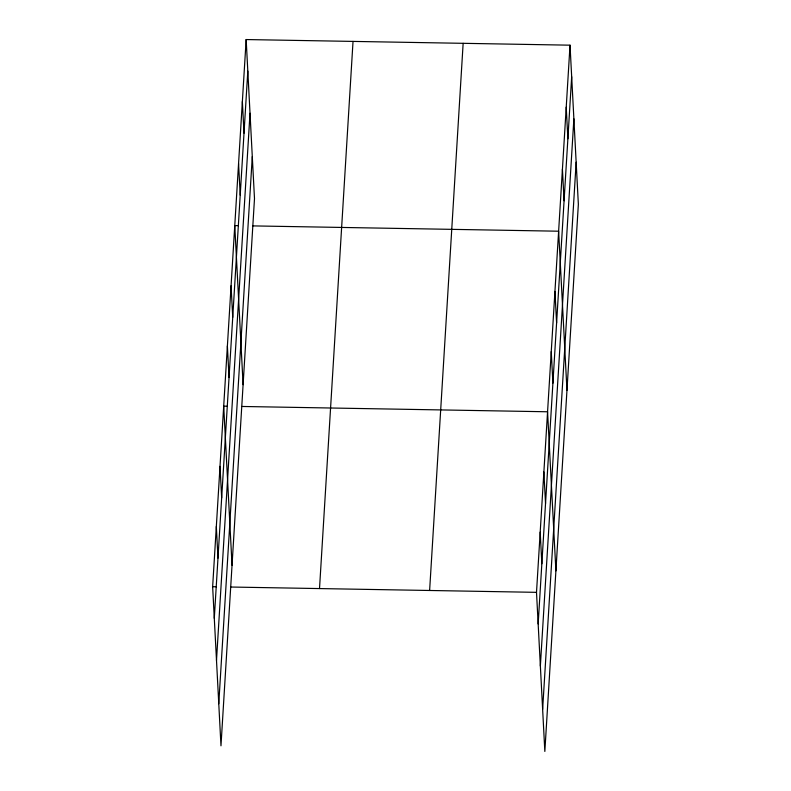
<?xml version="1.0" encoding="UTF-8"?>
<svg xmlns="http://www.w3.org/2000/svg" width="791" height="791" viewBox="0 0 791 791"><rect width="100%" height="100%" fill="white"/><g stroke="black" fill="none" stroke-linecap="round" stroke-linejoin="round"><path stroke-width="1.19" d="M246.159 39.55L254.494 198.66L220.976 745.824L212.641 586.714L246.159 39.55L570.024 45.176L578.359 204.286L544.841 751.45L536.506 592.34L570.024 45.176M214.292 618.295L247.81 71.131M216.497 660.376L250.015 113.222M218.771 703.733L252.289 156.578M319.515 588.563L353.033 41.409M429.622 590.482L463.15 43.317M538.157 623.921L571.675 76.757M540.362 666.002L573.88 118.848M542.636 709.369L576.155 162.204M238.407 225.643L234.759 225.583L243.104 384.693M252.982 225.9L558.624 231.209L566.969 390.329M227.343 406.208L223.705 406.149L232.04 565.258M241.917 406.465L547.56 411.775L555.905 570.884M212.641 586.714L216.279 586.774M230.853 587.031L536.506 592.34M566.227 107.19L567.879 138.771M562.421 169.195L564.082 200.785M554.936 291.395L556.597 322.985M551.248 351.59L552.909 383.17M543.872 471.96L545.533 503.541M540.194 532.145L541.845 563.726M242.362 101.564L244.014 133.145M238.566 163.569L240.217 195.15M231.071 285.769L232.732 317.349M227.383 345.964L229.044 377.544M220.017 466.334L221.668 497.915M216.329 526.519L217.98 558.1"/></g></svg>
